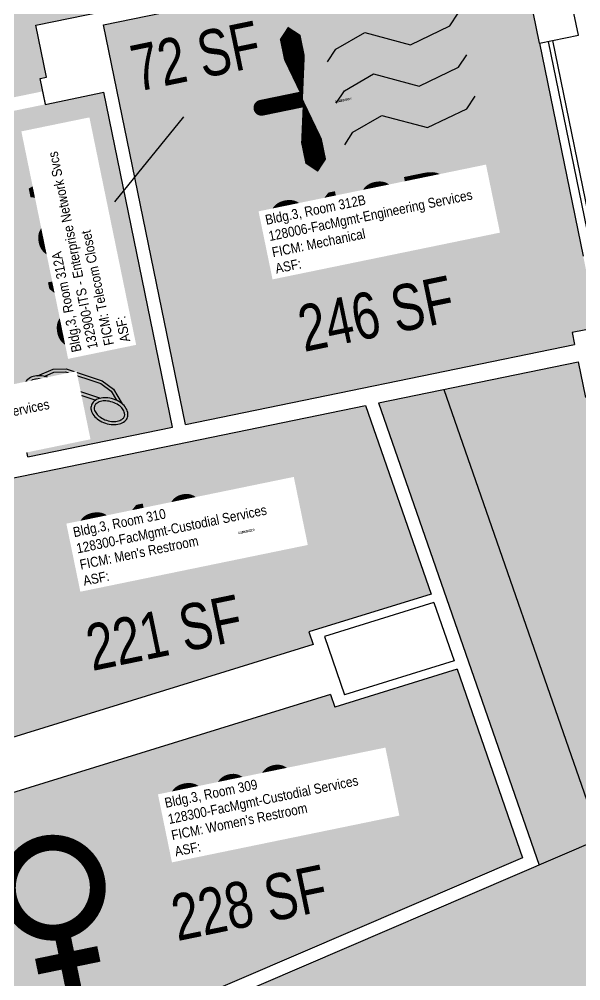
# Model space of a CAD drawing. Header units: inches. Extents: x 69197310 to 69201220, y 27671033 to 27674904.
# Drawn here: x 69198486.2 to 69198740.9, y 27672460.5 to 27672896.5 of the extents above; entities that cross this region are included whole.
import ezdxf
from ezdxf.enums import TextEntityAlignment as Align

# ---------------------------------------------------------------- set-up
doc = ezdxf.new("R2010")
doc.units = ezdxf.units.IN
doc.header["$LTSCALE"] = 100
doc.header["$MEASUREMENT"] = 0
doc.layers.get('0').update_dxf_attribs({"linetype": 'CONTINUOUS'})
for name, color, linetype in [('A-DOOR', 2, 'CONTINUOUS'), ('A-FLOR', 3, 'CONTINUOUS'), ('A-GLAZ', 1, 'CONTINUOUS'), ('A-IDEN-ICON', 4, 'CONTINUOUS'), ('A-IDEN-RNUM', 7, 'CONTINUOUS'), ('A-IDEN-SNUM', 4, 'CONTINUOUS'), ('A-IDEN-VNUM', 4, 'CONTINUOUS'), ('A-WALL', 5, 'CONTINUOUS'), ('AREA-TEXT', 3, 'CONTINUOUS'), ('Rooms-Category-Color', 7, 'CONTINUOUS'), ('Rooms-College-Color', 7, 'CONTINUOUS'), ('Rooms-Department-Color', 7, 'CONTINUOUS'), ('Rooms-Division-Color', 7, 'CONTINUOUS'), ('Rooms-Information', 7, 'CONTINUOUS')]:
    doc.layers.add(name, color=color, linetype=linetype)
doc.styles.add('CP_AREA', font='arial.ttf', dxfattribs={"height": 15})
doc.styles.add('CP_ROOMSNUMBER', font='arial.ttf', dxfattribs={"height": 1})
doc.styles.add('CP_ROOMVNUMBER', font='arial.ttf', dxfattribs={"width": 0.85, "height": 0.075})

# ---------------------------------------------------------------- blocks, each defined once
blk = doc.blocks.new('CPWOMEN')
at = {"const_width": 0.015}
blk.add_lwpolyline([(-0.0375, 0, 1), (0.0475, 0, 1)], format="xyb", close=True, dxfattribs=at)
for points in [[(0.005, -0.04), (0.005, -0.1)], [(-0.025, -0.07), (0.035, -0.07)]]:
    blk.add_lwpolyline(points, dxfattribs=at)
blk = doc.blocks.new('CPMECH')
for p, q in [((0.015, 0.035), (0.045, 0.045)), ((0.045, 0.045), (0.085, 0.025)), ((0.125, 0.035), (0.135, 0.045)), ((0.005, 0.025), (0.015, 0.035)), ((0.085, 0.025), (0.125, 0.035)), ((0.015, -0.005), (0.045, 0.005)), ((0.045, 0.005), (0.085, -0.015)), ((0.125, -0.005), (0.135, 0.005)), ((0.005, -0.015), (0.015, -0.005)), ((0.085, -0.015), (0.125, -0.005)), ((0.015, -0.045), (0.045, -0.035)), ((0.045, -0.035), (0.085, -0.055)), ((0.125, -0.045), (0.135, -0.035)), ((0.005, -0.055), (0.015, -0.045)), ((0.085, -0.055), (0.125, -0.045))]:
    blk.add_line(p, q)
for points in [[(-0.025, -0.005, 0, 0.02, 0), (-0.025, 0.035, 0.02, 0.02, 0), (-0.025, 0.055, 0.02, 0, 0), (-0.025, 0.065, 0, 0, 0)], [(-0.025, -0.005, 0, 0.02, 0), (-0.025, -0.045, 0.02, 0.02, 0), (-0.025, -0.065, 0.02, 0, 0), (-0.025, -0.075, 0, 0, 0)]]:
    blk.add_lwpolyline(points, format="xyseb")
at = {"const_width": 0.0075}
blk.add_lwpolyline([(-0.06825, -0.00688, 1), (-0.06175, -0.00312, 1)], format="xyb", close=True, dxfattribs=at)
at = {"const_width": 0.015}
blk.add_lwpolyline([(-0.025, -0.005), (-0.065, -0.005)], dxfattribs=at)
blk = doc.blocks.new('Cpphone')
at = {"color": 0, "linetype": 'ByBlock'}
for p, q in [((0.0096, 0.0252), (-0.0196, -0.0252)), ((0.0169, 0.0279), (-0.0182, -0.0329))]:
    blk.add_line(p, q, dxfattribs=at)
for points in [[(0.0288, 0.0786, 0.139889), (0.0216, 0.0804, 0.107118), (0.0122, 0.0781, 0.079812), (0.0039, 0.0722, 0.067459), (-0.0035, 0.0626, 0.067459), (-0.008, 0.0515, 0.079812), (-0.009, 0.0413, 0.107118), (-0.0064, 0.032, 0.139889), (-0.0012, 0.0267, 0.139889), (0.0061, 0.0248, 0.107118), (0.0155, 0.0272, 0.079812), (0.0238, 0.0331, 0.067459), (0.0312, 0.0426, 0.067459), (0.0357, 0.0538, 0.079812), (0.0367, 0.0639, 0.107118), (0.034, 0.0732, 0.139889)], [(0.0263, 0.0743, 0.139889), (0.0218, 0.0754, 0.107118), (0.0144, 0.0736, 0.079812), (0.0074, 0.0686, 0.067459), (0.0008, 0.0601, 0.067459), (-0.0032, 0.0502, 0.079812), (-0.004, 0.0417, 0.107118), (-0.0019, 0.0344, 0.139889), (0.0013, 0.031, 0.139889), (0.0059, 0.0298, 0.107118), (0.0133, 0.0317, 0.079812), (0.0203, 0.0367, 0.067459), (0.0268, 0.0451, 0.067459), (0.0309, 0.055, 0.079812), (0.0317, 0.0636, 0.107118), (0.0296, 0.0709, 0.139889)], [(-0.0262, -0.0167, 0.139889), (-0.0334, -0.0148, 0.107118), (-0.0428, -0.0172, 0.079812), (-0.0511, -0.0231, 0.067459), (-0.0585, -0.0326, 0.067459), (-0.063, -0.0438, 0.079812), (-0.064, -0.0539, 0.107118), (-0.0614, -0.0632, 0.139889), (-0.0562, -0.0686, 0.139889), (-0.0489, -0.0704, 0.107118), (-0.0395, -0.0681, 0.079812), (-0.0312, -0.0622, 0.067459), (-0.0238, -0.0526, 0.067459), (-0.0193, -0.0415, 0.079812), (-0.0183, -0.0313, 0.107118), (-0.021, -0.022, 0.139889)], [(-0.0287, -0.021, 0.139889), (-0.0332, -0.0198, 0.107118), (-0.0406, -0.0217, 0.079812), (-0.0476, -0.0267, 0.067459), (-0.0542, -0.0351, 0.067459), (-0.0582, -0.045, 0.079812), (-0.059, -0.0536, 0.107118), (-0.0569, -0.0609, 0.139889), (-0.0537, -0.0643, 0.139889), (-0.0491, -0.0654, 0.107118), (-0.0417, -0.0636, 0.079812), (-0.0347, -0.0586, 0.067459), (-0.0282, -0.0501, 0.067459), (-0.0241, -0.0402, 0.079812), (-0.0233, -0.0317, 0.107118), (-0.0254, -0.0244, 0.139889)]]:
    blk.add_lwpolyline(points, format="xyb", close=True, dxfattribs=at)
for points in [[(0.0364, 0.0572), (0.0417, 0.0308), (0.0382, 0.0108), (0.0082, -0.0411), (-0.0083, -0.0558), (-0.0338, -0.0645)], [(0.0334, 0.047), (0.0366, 0.0307), (0.0334, 0.0126), (0.0043, -0.0379), (-0.0109, -0.0514), (-0.0265, -0.0567)]]:
    blk.add_lwpolyline(points, dxfattribs=at)

msp = doc.modelspace()

# ---------------------------------------------------------------- hatches: boundary and pattern name
at = {"layer": 'Rooms-Category-Color', "true_color": 0xe3c5e1}
msp.add_hatch(color=254, dxfattribs=at).paths.add_polyline_path([(69198316.57, 27672981.37), (69198321.4, 27672957.86), (69198297.89, 27672953.03), (69198322.36, 27672834.01), (69198357.58, 27672841.25), (69198352.75, 27672864.76), (69198376.25, 27672869.59), (69198382.29, 27672840.21), (69198496.79, 27672863.74), (69198495.69, 27672869.64), (69198498.63, 27672870.25), (69198493.8, 27672893.75), (69198711.25, 27672938.45), (69198710.85, 27672940.41), (69198737.3, 27672945.85), (69198713.24, 27673062.9)])
at = {"layer": 'Rooms-Category-Color', "true_color": 0xadadad}
for points in [[(69198524.39, 27672893.92), (69198712.46, 27672932.57), (69198748.6, 27672756.75), (69198736.95, 27672754.36), (69198738.06, 27672748.97), (69198561.64, 27672712.71)], [(69198458.93, 27672849.83), (69198524.55, 27672863.32), (69198555.76, 27672711.5), (69198490.13, 27672698.01)], [(69198396.86, 27672534.64), (69198454.21, 27672552.39), (69198439.45, 27672607.48), (69198445.19, 27672609.26), (69198456.99, 27672562.67), (69198619.49, 27672612.95), (69198617.52, 27672618.63), (69198672.96, 27672635.78), (69198643.25, 27672721.31), (69198363.47, 27672663.81)], [(69198398.83, 27672528.97), (69198456.18, 27672546.72), (69198474.9, 27672492.84), (69198480.63, 27672494.61), (69198464.87, 27672539.98), (69198627.37, 27672590.27), (69198629.34, 27672584.6), (69198684.78, 27672601.76), (69198714.49, 27672516.22), (69198446.17, 27672401.18), (69198432.91, 27672430.86)]]:
    msp.add_hatch(color=253, dxfattribs=at).paths.add_polyline_path(points)
at = {"layer": 'Rooms-College-Color', "true_color": 0xfa9ba3}
msp.add_hatch(color=241, dxfattribs=at).paths.add_polyline_path([(69198316.57, 27672981.37), (69198321.4, 27672957.86), (69198297.89, 27672953.03), (69198322.36, 27672834.01), (69198357.58, 27672841.25), (69198352.75, 27672864.76), (69198376.25, 27672869.59), (69198382.29, 27672840.21), (69198496.79, 27672863.74), (69198495.69, 27672869.64), (69198498.63, 27672870.25), (69198493.8, 27672893.75), (69198711.25, 27672938.45), (69198710.85, 27672940.41), (69198737.3, 27672945.85), (69198713.24, 27673062.9)])
at = {"layer": 'Rooms-College-Color', "true_color": 0xadadad}
for points in [[(69198524.39, 27672893.92), (69198712.46, 27672932.57), (69198748.6, 27672756.75), (69198736.95, 27672754.36), (69198738.06, 27672748.97), (69198561.64, 27672712.71)], [(69198458.93, 27672849.83), (69198524.55, 27672863.32), (69198555.76, 27672711.5), (69198490.13, 27672698.01)], [(69198396.86, 27672534.64), (69198454.21, 27672552.39), (69198439.45, 27672607.48), (69198445.19, 27672609.26), (69198456.99, 27672562.67), (69198619.49, 27672612.95), (69198617.52, 27672618.63), (69198672.96, 27672635.78), (69198643.25, 27672721.31), (69198363.47, 27672663.81)], [(69198398.83, 27672528.97), (69198456.18, 27672546.72), (69198474.9, 27672492.84), (69198480.63, 27672494.61), (69198464.87, 27672539.98), (69198627.37, 27672590.27), (69198629.34, 27672584.6), (69198684.78, 27672601.76), (69198714.49, 27672516.22), (69198446.17, 27672401.18), (69198432.91, 27672430.86)]]:
    msp.add_hatch(color=253, dxfattribs=at).paths.add_polyline_path(points)
at = {"layer": 'Rooms-Department-Color', "true_color": 0xfa9ba3}
msp.add_hatch(color=241, dxfattribs=at).paths.add_polyline_path([(69198316.57, 27672981.37), (69198321.4, 27672957.86), (69198297.89, 27672953.03), (69198322.36, 27672834.01), (69198357.58, 27672841.25), (69198352.75, 27672864.76), (69198376.25, 27672869.59), (69198382.29, 27672840.21), (69198496.79, 27672863.74), (69198495.69, 27672869.64), (69198498.63, 27672870.25), (69198493.8, 27672893.75), (69198711.25, 27672938.45), (69198710.85, 27672940.41), (69198737.3, 27672945.85), (69198713.24, 27673062.9)])
at = {"layer": 'Rooms-Department-Color', "true_color": 0xacacac}
for points in [[(69198524.39, 27672893.92), (69198712.46, 27672932.57), (69198748.6, 27672756.75), (69198736.95, 27672754.36), (69198738.06, 27672748.97), (69198561.64, 27672712.71)], [(69198458.93, 27672849.83), (69198524.55, 27672863.32), (69198555.76, 27672711.5), (69198490.13, 27672698.01)], [(69198396.86, 27672534.64), (69198454.21, 27672552.39), (69198439.45, 27672607.48), (69198445.19, 27672609.26), (69198456.99, 27672562.67), (69198619.49, 27672612.95), (69198617.52, 27672618.63), (69198672.96, 27672635.78), (69198643.25, 27672721.31), (69198363.47, 27672663.81)], [(69198398.83, 27672528.97), (69198456.18, 27672546.72), (69198474.9, 27672492.84), (69198480.63, 27672494.61), (69198464.87, 27672539.98), (69198627.37, 27672590.27), (69198629.34, 27672584.6), (69198684.78, 27672601.76), (69198714.49, 27672516.22), (69198446.17, 27672401.18), (69198432.91, 27672430.86)]]:
    msp.add_hatch(color=253, dxfattribs=at).paths.add_polyline_path(points)
at = {"layer": 'Rooms-Division-Color', "true_color": 0xfa9ba3}
msp.add_hatch(color=241, dxfattribs=at).paths.add_polyline_path([(69198316.57, 27672981.37), (69198321.4, 27672957.86), (69198297.89, 27672953.03), (69198322.36, 27672834.01), (69198357.58, 27672841.25), (69198352.75, 27672864.76), (69198376.25, 27672869.59), (69198382.29, 27672840.21), (69198496.79, 27672863.74), (69198495.69, 27672869.64), (69198498.63, 27672870.25), (69198493.8, 27672893.75), (69198711.25, 27672938.45), (69198710.85, 27672940.41), (69198737.3, 27672945.85), (69198713.24, 27673062.9)])
at = {"layer": 'Rooms-Division-Color', "true_color": 0xadadad}
for points in [[(69198524.39, 27672893.92), (69198712.46, 27672932.57), (69198748.6, 27672756.75), (69198736.95, 27672754.36), (69198738.06, 27672748.97), (69198561.64, 27672712.71)], [(69198458.93, 27672849.83), (69198524.55, 27672863.32), (69198555.76, 27672711.5), (69198490.13, 27672698.01)], [(69198396.86, 27672534.64), (69198454.21, 27672552.39), (69198439.45, 27672607.48), (69198445.19, 27672609.26), (69198456.99, 27672562.67), (69198619.49, 27672612.95), (69198617.52, 27672618.63), (69198672.96, 27672635.78), (69198643.25, 27672721.31), (69198363.47, 27672663.81)], [(69198398.83, 27672528.97), (69198456.18, 27672546.72), (69198474.9, 27672492.84), (69198480.63, 27672494.61), (69198464.87, 27672539.98), (69198627.37, 27672590.27), (69198629.34, 27672584.6), (69198684.78, 27672601.76), (69198714.49, 27672516.22), (69198446.17, 27672401.18), (69198432.91, 27672430.86)]]:
    msp.add_hatch(color=253, dxfattribs=at).paths.add_polyline_path(points)

# ---------------------------------------------------------------- linework, layer by layer
at = {"layer": 'A-DOOR'}
msp.add_lwpolyline([(69198463.61, 27672850.11, 1.5, 1.5, 0), (69198470.85, 27672814.85, 0, 0, 0), (69198471.59, 27672815, 0, 0, 0.414214), (69198497.83, 27672858.67, 0, 0, 0.414214)], format="xyseb", dxfattribs=at)
at = {"layer": 'A-FLOR'}
msp.add_line((69198678.82, 27672728.63), (69198749.63, 27672524.76), dxfattribs=at)
at = {"layer": 'A-GLAZ'}
for p, q in [((69198722.12, 27672885.56), (69198741.95, 27672789.07)), ((69198726.04, 27672886.36), (69198745.87, 27672789.88)), ((69198728, 27672886.76), (69198747.83, 27672790.28))]:
    msp.add_line(p, q, dxfattribs=at)
at = {"layer": 'A-WALL'}
for p, q in [((69198722.12, 27672885.56), (69198712.46, 27672932.57)), ((69198493.8, 27672893.75), (69198607.76, 27672917.18)), ((69198524.39, 27672893.92), (69198608.97, 27672911.3)), ((69198739.75, 27672889.18), (69198734.92, 27672912.69)), ((69198498.63, 27672870.25), (69198493.8, 27672893.75)), ((69198561.64, 27672712.71), (69198524.39, 27672893.92)), ((69198722.12, 27672885.56), (69198739.75, 27672889.18)), ((69198495.69, 27672869.64), (69198498.63, 27672870.25)), ((69198498.11, 27672857.89), (69198495.69, 27672869.64)), ((69198496.79, 27672863.74), (69198498, 27672857.87)), ((69198498, 27672857.87), (69198524.55, 27672863.32)), ((69198555.76, 27672711.5), (69198524.55, 27672863.32)), ((69198490.13, 27672698.01), (69198458.93, 27672849.83)), ((69198748.6, 27672756.75), (69198736.95, 27672754.36)), ((69198736.95, 27672754.36), (69198738.06, 27672748.97)), ((69198561.64, 27672712.71), (69198738.06, 27672748.97)), ((69198649.18, 27672722.53), (69198739.67, 27672741.13)), ((69198739.67, 27672741.13), (69198742.99, 27672724.97)), ((69198649.18, 27672722.53), (69198721.99, 27672512.91)), ((69198363.47, 27672663.81), (69198643.25, 27672721.31)), ((69198643.25, 27672721.31), (69198672.96, 27672635.78)), ((69198490.13, 27672698.01), (69198555.76, 27672711.5)), ((69198672.96, 27672635.78), (69198617.52, 27672618.63)), ((69198674.27, 27672632), (69198624.57, 27672616.62)), ((69198674.27, 27672632), (69198683.47, 27672605.54)), ((69198617.52, 27672618.63), (69198619.49, 27672612.95)), ((69198619.49, 27672612.95), (69198456.99, 27672562.67)), ((69198624.57, 27672616.62), (69198633.76, 27672590.15)), ((69198683.47, 27672605.54), (69198633.76, 27672590.15)), ((69198684.78, 27672601.76), (69198629.34, 27672584.6)), ((69198684.78, 27672601.76), (69198714.49, 27672516.22)), ((69198627.37, 27672590.27), (69198464.87, 27672539.98)), ((69198627.37, 27672590.27), (69198629.34, 27672584.6)), ((69198749.63, 27672524.76), (69198448.61, 27672395.71)), ((69198714.49, 27672516.22), (69198446.17, 27672401.18))]:
    msp.add_line(p, q, dxfattribs=at)
at = {"layer": 'AREA-TEXT'}
msp.add_lwpolyline([(69198560.68, 27672852.21), (69198529.38, 27672813.73)], dxfattribs=at)

# ---------------------------------------------------------------- block references
at = {"layer": 'A-IDEN-ICON', "xscale": 480.000000001744, "yscale": 480.000000001744, "zscale": 480.000000001744, "rotation": 11.61504921915751}
for name, p in [('CPMECH', (69198626.13, 27672864.94)), ('CPWOMEN', (69198499.09, 27672502.2))]:
    msp.add_blockref(name, p, dxfattribs=at)
at = {"layer": 'A-IDEN-ICON', "linetype": 'Continuous', "xscale": 288, "yscale": 288, "zscale": 288, "rotation": 101.6779405547846}
msp.add_blockref('Cpphone', (69198512.7, 27672727.85), dxfattribs=at)

# ---------------------------------------------------------------- texts
at = {"layer": 'A-IDEN-RNUM', "style": 'CP_ROOMSNUMBER', "width": 0.85}
for s, rotation, p in [('0312-B0', 11.615, (69198633.14, 27672859.76)), ('0312-A0', 101.615, (69198509.4, 27672800.81)), ('0310-00', 11.615, (69198589.2, 27672664.23)), ('0309-00', 11.615, (69198620.48, 27672536.89))]:
    msp.add_text(s, height=1, rotation=rotation, dxfattribs=at).set_placement(p, align=Align.MIDDLE)
at = {"layer": 'A-IDEN-SNUM', "style": 'CP_ROOMSNUMBER', "width": 0.85}
for s, rotation, p in [('00300312B0', 11.615, (69198633.14, 27672859.76)), ('00300312A0', 101.615, (69198509.4, 27672800.81)), ('0030031000', 11.615, (69198589.2, 27672664.23)), ('0030030900', 11.615, (69198620.48, 27672536.89))]:
    msp.add_text(s, height=1, rotation=rotation, dxfattribs=at).set_placement(p, align=Align.MIDDLE)
at = {"layer": 'A-IDEN-VNUM', "style": 'CP_ROOMVNUMBER', "width": 0.85}
for s, rotation, p in [('312A', 101.615, (69198512.61, 27672790.26)), ('312B', 11.615, (69198642.5, 27672805.1)), ('310', 11.615, (69198543.11, 27672660.97)), ('309', 11.615, (69198584.65, 27672538.24))]:
    msp.add_text(s, height=31.5, rotation=rotation, dxfattribs=at).set_placement(p, align=Align.MIDDLE)
at = {"layer": 'AREA-TEXT', "style": 'CP_AREA', "width": 0.75}
for s, p in [('72 SF', (69198566.2, 27672879.76)), ('246 SF', (69198647.99, 27672763.02)), ('221 SF', (69198551.92, 27672618.35)), ('228 SF', (69198590.54, 27672495.87))]:
    msp.add_text(s, height=21, rotation=11.6779, dxfattribs=at).set_placement(p, align=Align.MIDDLE_CENTER)

# ---------------------------------------------------------------- next in the draw order: texts
at = {"layer": 'Rooms-Information', "char_height": 4.5, "width": 100.8, "attachment_point": 7, "rotation": 11.615, "style": 'CP_ROOMVNUMBER', "bg_fill": 3, "box_fill_scale": 1.5, "bg_fill_color": 256, "bg_fill_true_color": 13158600, "bg_fill_transparency": 0}
for s, insert in [('Bldg.3, Room 312B^M^J128006-FacMgmt-Engineering Services^M^JFICM: Mechanical^M^JASF: ', (69198602.84, 27672781.09)), ("Bldg.3, Room 310^M^J128300-FacMgmt-Custodial Services^M^JFICM: Men's Restroom^M^JASF: ", (69198515.68, 27672639.47)), ("Bldg.3, Room 309^M^J128300-FacMgmt-Custodial Services^M^JFICM: Women's Restroom^M^JASF: ", (69198557.22, 27672516.74))]:
    msp.add_mtext(s, dxfattribs=dict(at, insert=insert))

# ---------------------------------------------------------------- next in the draw order: hatches: boundary and pattern name
at = {"layer": 'Rooms-Category-Color', "true_color": 0xffe090}
msp.add_hatch(color=41, dxfattribs=at).paths.add_polyline_path([(69198482.23, 27672320.47), (69198448.61, 27672395.71), (69198721.99, 27672512.91), (69198649.18, 27672722.53), (69198739.67, 27672741.13), (69198742.99, 27672724.97), (69198755.92, 27672727.63), (69198765.14, 27672696.75), (69198787.44, 27672622), (69198796.66, 27672591.12), (69198784.39, 27672586.26), (69198795.44, 27672558.37), (69198807.71, 27672563.23), (69198822.15, 27672534.42), (69198857.09, 27672464.68), (69198861.83, 27672455.23), (69198516.13, 27672259.71)])
at = {"layer": 'Rooms-College-Color', "true_color": 0xfa9ba3}
msp.add_hatch(color=241, dxfattribs=at).paths.add_polyline_path([(69198482.23, 27672320.47), (69198448.61, 27672395.71), (69198721.99, 27672512.91), (69198649.18, 27672722.53), (69198739.67, 27672741.13), (69198742.99, 27672724.97), (69198755.92, 27672727.63), (69198765.14, 27672696.75), (69198787.44, 27672622), (69198796.66, 27672591.12), (69198784.39, 27672586.26), (69198795.44, 27672558.37), (69198807.71, 27672563.23), (69198822.15, 27672534.42), (69198857.09, 27672464.68), (69198861.83, 27672455.23), (69198516.13, 27672259.71)])
at = {"layer": 'Rooms-Department-Color', "true_color": 0xfa9ba3}
msp.add_hatch(color=241, dxfattribs=at).paths.add_polyline_path([(69198482.23, 27672320.47), (69198448.61, 27672395.71), (69198721.99, 27672512.91), (69198649.18, 27672722.53), (69198739.67, 27672741.13), (69198742.99, 27672724.97), (69198755.92, 27672727.63), (69198765.14, 27672696.75), (69198787.44, 27672622), (69198796.66, 27672591.12), (69198784.39, 27672586.26), (69198795.44, 27672558.37), (69198807.71, 27672563.23), (69198822.15, 27672534.42), (69198857.09, 27672464.68), (69198861.83, 27672455.23), (69198516.13, 27672259.71)])
at = {"layer": 'Rooms-Division-Color', "true_color": 0xfa9ba3}
msp.add_hatch(color=241, dxfattribs=at).paths.add_polyline_path([(69198482.23, 27672320.47), (69198448.61, 27672395.71), (69198721.99, 27672512.91), (69198649.18, 27672722.53), (69198739.67, 27672741.13), (69198742.99, 27672724.97), (69198755.92, 27672727.63), (69198765.14, 27672696.75), (69198787.44, 27672622), (69198796.66, 27672591.12), (69198784.39, 27672586.26), (69198795.44, 27672558.37), (69198807.71, 27672563.23), (69198822.15, 27672534.42), (69198857.09, 27672464.68), (69198861.83, 27672455.23), (69198516.13, 27672259.71)])

# ---------------------------------------------------------------- next in the draw order: texts
at = {"layer": 'Rooms-Information', "char_height": 4.5, "width": 100.8, "attachment_point": 7, "style": 'CP_ROOMVNUMBER', "bg_fill": 3, "box_fill_scale": 1.5, "bg_fill_color": 256, "bg_fill_true_color": 13158600, "bg_fill_transparency": 0}
for s, insert, rotation in [('Bldg.3, Room 312A^M^J132900-ITS - Enterprise Network Svcs^M^JFICM: Telecom Closet^M^JASF: ', (69198536.63, 27672750.57), 101.615), ('Bldg.3, Room 311^M^J128300-FacMgmt-Custodial Services^M^JFICM: Custodial^M^JASF: ', (69198417.14, 27672687.38), 11.615)]:
    msp.add_mtext(s, dxfattribs=dict(at, insert=insert, rotation=rotation))

doc.saveas('drawing.dxf')
